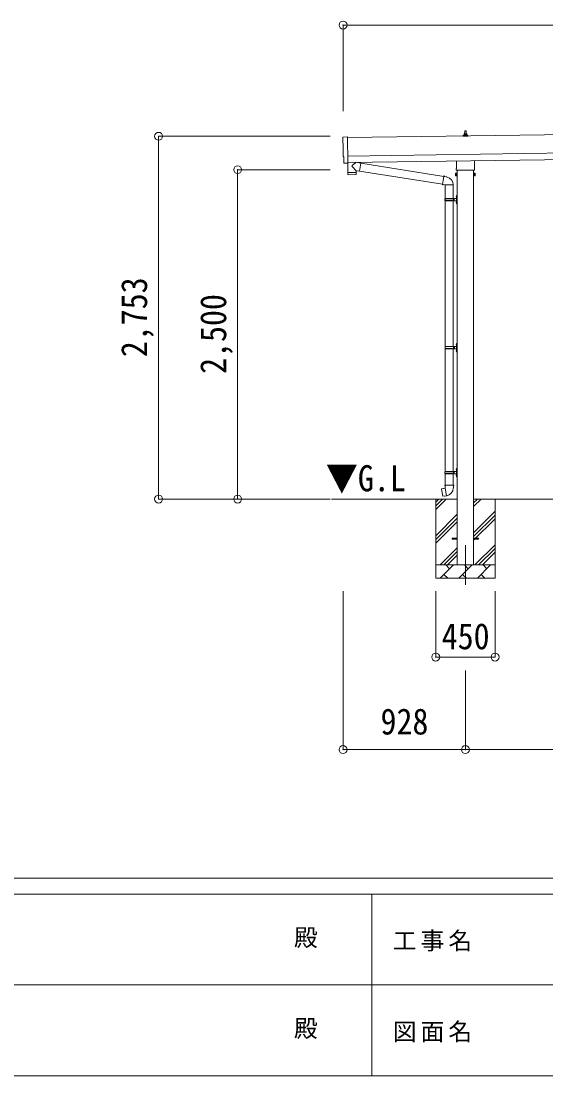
# Model space of a CAD drawing. Units: millimetres at full size, sheet at 1:60. Extents: x -16864 to 16864, y -11640 to 11640.
# Drawn here: x -3560 to 422, y -11640 to -3635 of the extents above; entities that cross this region are included whole.
import ezdxf
from ezdxf.enums import TextEntityAlignment as Align

# ---------------------------------------------------------------- set-up
doc = ezdxf.new("R2010")
doc.units = ezdxf.units.MM
doc.header["$LTSCALE"] = 60
doc.header["$PDMODE"] = 32
doc.header["$PDSIZE"] = 60
doc.linetypes.add('CHAIN1', pattern=[8, 5, -1, 1, -1])
for name, color, linetype, lineweight in [('0-1_Defpoints', 7, 'CHAIN1', 9), ('0-2_TEXT1', 4, 'Continuous', 9), ('0-3_SHAPE', 7, 'Continuous', 9), ('0-7_PARTS2', 7, 'Continuous', 9), ('0-8_TABLE1', 6, 'Continuous', 9), ('0-9_DIM1', 7, 'Continuous', 9), ('F-0', 7, 'Continuous', 9)]:
    doc.layers.add(name, color=color, linetype=linetype, lineweight=lineweight)
doc.styles.add('ＭＳ ゴシック', font='')
doc.styles.get('ＭＳ ゴシック').set_extended_font_data('MS Gothic')

msp = doc.modelspace()

# ---------------------------------------------------------------- linework, layer by layer
at = {"layer": '0-1_Defpoints'}
msp.add_line((-188.55, -7612.15), (-188.55, -7961.15), dxfattribs=at)
at = {"layer": '0-2_TEXT1'}
for p, q in [((4451.52, -4439.46), (-1083.95, -4518.54)), ((-194.24, -4492.89), (-193.52, -4469.37)), ((-192.52, -4468.39), (-183.97, -4468.39)), ((-182.97, -4469.37), (-182.24, -4492.89)), ((-206.49, -4508.39), (-206.49, -4500.68)), ((-169.99, -4508.39), (-206.49, -4508.39)), ((-206.11, -4499.89), (-170.37, -4499.89)), ((-205.73, -4499.71), (-199.01, -4498.08)), ((-198.62, -4497.89), (-177.86, -4497.89)), ((-198.24, -4497.11), (-198.24, -4492.89)), ((-197.24, -4492.89), (-179.24, -4492.89)), ((-178.24, -4497.11), (-178.24, -4492.89)), ((-170.76, -4499.71), (-177.48, -4498.08)), ((-169.99, -4508.39), (-169.99, -4500.68)), ((-1081.95, -4658.52), (4453.52, -4579.44)), ((-1081.23, -4708.52), (4454.23, -4629.44)), ((-1100.81, -4712.57), (-1107.73, -4712.3)), ((-256.85, -4752.38), (-256.85, -4696.74)), ((-120.25, -4694.79), (-120.25, -4752.38)), ((-262.55, -4790.65), (-261.79, -4789.34)), ((-262.55, -4790.65), (-262.55, -4807.65)), ((-255.55, -4794.25), (-261.79, -4794.25)), ((-258.55, -4761.15), (-258.55, -4755.65)), ((-120.61, -4764.65), (-256.48, -4764.65)), ((-251.05, -4764.65), (-251.05, -7762.15)), ((-126.05, -7762.15), (-126.05, -4764.65)), ((-121.55, -4794.25), (-115.31, -4794.25)), ((-118.55, -4755.65), (-118.55, -4761.15)), ((-114.55, -4790.65), (-115.31, -4789.34)), ((-114.55, -4790.65), (-114.55, -4807.65)), ((-262.55, -4807.65), (-261.79, -4808.97)), ((-255.55, -4804.06), (-261.79, -4804.06)), ((-255.55, -4808.97), (-261.79, -4808.97)), ((-253.05, -4808.35), (-255.55, -4808.35)), ((-124.05, -4808.35), (-121.55, -4808.35)), ((-121.55, -4804.06), (-115.31, -4804.06)), ((-121.55, -4808.97), (-115.31, -4808.97)), ((-114.55, -4807.65), (-115.31, -4808.97)), ((-288.55, -7557.65), (-251.05, -7557.65)), ((-288.55, -7566.65), (-288.55, -7557.65)), ((-288.55, -7557.65), (-251.05, -7557.65)), ((-288.55, -7566.65), (-288.55, -7557.65)), ((-288.55, -7566.65), (-251.05, -7566.65)), ((-288.55, -7566.65), (-251.05, -7566.65)), ((-126.05, -7557.65), (-88.55, -7557.65)), ((-126.05, -7557.65), (-88.55, -7557.65)), ((-126.05, -7566.65), (-88.55, -7566.65)), ((-126.05, -7566.65), (-88.55, -7566.65)), ((-88.55, -7566.65), (-88.55, -7557.65)), ((-88.55, -7566.65), (-88.55, -7557.65))]:
    msp.add_line(p, q, dxfattribs=at)
for points in [[(-1115.56, -4515.55), (-1084.02, -4513.45), (-1081.19, -4711.28)], [(-1110.61, -4709.35), (-1111.29, -4662.33), (-1111.89, -4662.34)], [(-1100.07, -4712.28), (-1099.41, -4711.64), (-1081.18, -4712.29)], [(-255.55, -4808.97), (-255.55, -4789.34), (-261.79, -4789.34)], [(-255.55, -4808.35), (-255.55, -4789.95), (-253.05, -4789.95)], [(-121.55, -4808.35), (-121.55, -4789.95), (-124.05, -4789.95)], [(-121.55, -4808.97), (-121.55, -4789.34), (-115.31, -4789.34)]]:
    msp.add_lwpolyline(points, dxfattribs=at)
for points in [[(-253.05, -4809.65), (-253.05, -4788.65), (-251.05, -4788.65), (-251.05, -4809.65)], [(-124.05, -4809.65), (-124.05, -4788.65), (-126.05, -4788.65), (-126.05, -4809.65)]]:
    msp.add_lwpolyline(points, close=True, dxfattribs=at)
for centre, radius, start, end in [((-192.52, -4469.39), 1, 90, 178.60509), ((-183.97, -4469.39), 1, 1.39491, 90), ((-205.49, -4500.68), 1, 103.62699, 180), ((-199.24, -4497.11), 1, 283.62699, 0), ((-194.16, -4493.53), 4.13, 90, 171.17633), ((-197.24, -4493.89), 1, 90, 180), ((-184.91, -4492.89), 4.83, 133.60282, 180), ((-191.57, -4492.89), 4.83, 0, 46.39718), ((-182.33, -4493.53), 4.13, 8.82367, 90), ((-179.24, -4493.89), 1, 0, 90), ((-177.24, -4497.11), 1, 180, 256.37301), ((-170.99, -4500.68), 1, 0, 76.37301), ((-258.2, -4791.79), 4.34, 145.61575, 214.38425), ((-246.31, -4799.15), 16.24, 162.41205, 197.58795), ((-254.55, -4755.65), 4, 125.09963, 180), ((-254.55, -4761.15), 4, 180, 194.47751), ((-254.55, -4761.15), 4, 194.47751, 241.04498), ((-122.55, -4761.15), 4, 298.95502, 345.52249), ((-122.55, -4755.65), 4, 0, 54.90037), ((-122.55, -4761.15), 4, 345.52249, 0), ((-130.79, -4799.15), 16.24, 342.41205, 17.58795), ((-118.89, -4791.79), 4.34, 325.61575, 34.38425), ((-258.2, -4806.51), 4.34, 145.61575, 214.38425), ((-118.89, -4806.51), 4.34, 325.61575, 34.38425)]:
    msp.add_arc(centre, radius, start, end, dxfattribs=at)
for centre, major_axis, ratio, start_param, end_param in [((-1115.36, -4518.55), (-3, -0.04), 0.99863, 4.7647489, 6.2979817), ((-5879.73, -4657.04), (4762.89, 68.04), 0.99863, 6.2686928, 6.2979817), ((-1111.95, -4657.94), (-4.41, -0.06), 0.99863, 6.2686928, 7.8539816), ((-1107.61, -4709.3), (-2.15, -2.1), 0.9974, 5.5252311, 7.0411395), ((-1100.77, -4711.57), (-0.717, -0.7), 0.9974, 0.7579542, 1.5707963)]:
    msp.add_ellipse(centre, major_axis=major_axis, ratio=ratio, start_param=start_param, end_param=end_param, dxfattribs=at)
at = {"layer": '0-3_SHAPE'}
for p, q in [((-251.05, -7262.15), (-1204.99, -7262.15)), ((-413.55, -7262.15), (-413.55, -7862.15)), ((-413.55, -7285.63), (-390.07, -7262.15)), ((-413.55, -7313.92), (-361.78, -7262.15)), ((-413.55, -7342.2), (-333.5, -7262.15)), ((1748.95, -7262.15), (-126.05, -7262.15)), ((-126.05, -7290.98), (-97.22, -7262.15)), ((-126.05, -7319.26), (-68.94, -7262.15)), ((36.45, -7262.15), (36.45, -7862.15)), ((-126.05, -7517.25), (36.45, -7354.75)), ((-413.55, -7540.19), (-251.05, -7377.69)), ((-413.55, -7568.48), (-251.05, -7405.98)), ((-413.55, -7596.76), (-251.05, -7434.26)), ((-126.05, -7545.54), (36.45, -7383.04)), ((-126.05, -7573.82), (36.45, -7411.32)), ((-380.95, -7762.15), (-251.05, -7632.25)), ((-352.66, -7762.15), (-251.05, -7660.54)), ((-116.39, -7762.15), (36.45, -7609.31)), ((-88.11, -7762.15), (36.45, -7637.59)), ((-59.82, -7762.15), (36.45, -7665.88)), ((-413.55, -7762.15), (36.45, -7762.15)), ((-379.97, -7862.15), (-279.97, -7762.15)), ((-308.52, -7790.71), (-337.08, -7762.15)), ((-324.38, -7762.15), (-251.05, -7688.82)), ((-238.55, -7862.15), (-138.55, -7762.15)), ((-167.1, -7790.71), (-195.65, -7762.15)), ((-97.13, -7862.15), (2.87, -7762.15)), ((-25.68, -7790.71), (-54.23, -7762.15)), ((-351.42, -7833.6), (-322.86, -7862.15)), ((-209.99, -7833.6), (-181.44, -7862.15)), ((-68.57, -7833.6), (-40.02, -7862.15)), ((36.45, -7862.15), (-413.55, -7862.15))]:
    msp.add_line(p, q, dxfattribs=at)
at = {"layer": '0-8_TABLE1'}
for p, q in [((-1116.55, -3664.51), (-1116.55, -4318.84)), ((10742.45, -3664.51), (-1116.55, -3664.51)), ((-2516.55, -4508.86), (-1215.85, -4508.86)), ((-2516.55, -4508.86), (-2516.55, -7262.15)), ((-1916.55, -4762.15), (-1215.85, -4762.15)), ((-1916.55, -4762.15), (-1916.55, -7262.15)), ((-2516.55, -7262.15), (-1215.85, -7262.15)), ((-1116.85, -9163.15), (-1116.85, -7961.15)), ((-413.55, -8461.15), (-413.55, -7961.15)), ((36.45, -8461.15), (36.45, -7961.15)), ((-413.55, -8461.15), (36.45, -8461.15)), ((-188.55, -9163.15), (-188.55, -8563.15)), ((-188.55, -9163.15), (-1116.85, -9163.15)), ((1811.45, -9163.15), (-188.55, -9163.15))]:
    msp.add_line(p, q, dxfattribs=at)
for p in [(-1116.55, -3664.51), (-2516.55, -4508.86), (-1916.55, -4762.15), (-2516.55, -7262.15), (-1916.55, -7262.15), (-413.55, -8461.15), (36.45, -8461.15), (-1116.85, -9163.15), (-188.55, -9163.15)]:
    msp.add_point(p, dxfattribs=at)
at = {"layer": '0-9_DIM1'}
for p, q in [((-1081.19, -4711.28), (-1081.18, -4712.29)), ((-1019.79, -4707.64), (-1047.43, -4730.15)), ((-982.16, -4711.65), (-1008, -4707.47)), ((-982.16, -4711.65), (-992.33, -4774.53)), ((-982.46, -4713.47), (-352.11, -4813.83)), ((-1080.55, -4784.51), (-1080.13, -4797.56)), ((-1019.55, -4799.65), (-1077.09, -4800.47)), ((-1076.06, -4783.45), (-1076.03, -4784.45)), ((-1016.74, -4770.59), (-1047.61, -4737.48)), ((-1021.07, -4782.67), (-1021.07, -4783.67)), ((-1016.74, -4770.59), (-992.33, -4774.53)), ((-1016.74, -4770.59), (-1016.57, -4782.6)), ((-992.03, -4772.71), (-362.53, -4872.93)), ((-362.85, -4874.75), (-357.32, -4843.38)), ((-362.85, -4874.75), (-362.46, -4877)), ((-362.85, -4874.75), (-357.7, -4875.57)), ((-362.46, -4877), (-358.89, -4877.63)), ((-358.89, -4877.63), (-357.7, -4875.57)), ((-357.7, -4875.57), (-343.1, -4877.88)), ((-351.79, -4812.02), (-357.32, -4843.38)), ((-351.79, -4812.02), (-350.65, -4810.04)), ((-350.65, -4810.04), (-347.08, -4810.66)), ((-347.08, -4810.66), (-346.67, -4813.01)), ((-343.1, -4877.88), (-340.89, -4876.9)), ((-280.59, -4877.29), (-341.78, -4877.29)), ((-341.05, -4877.29), (-341.05, -4981.29)), ((-332.16, -4815.83), (-330.47, -4817.46)), ((-330.47, -4817.46), (-328.35, -4817.91)), ((-281.05, -4877.29), (-281.05, -4981.29)), ((-256.08, -4962.14), (-255.45, -4962.14)), ((-256.08, -4962.14), (-256.08, -4970.44)), ((-255.45, -4962.14), (-255.45, -4970.44)), ((-255.45, -4962.14), (-255.05, -4962.54)), ((-255.05, -4958.29), (-252.05, -4956.79)), ((-255.05, -4958.29), (-255.05, -4990.29)), ((-255.05, -4962.54), (-255.05, -4970.04)), ((-252.05, -4956.79), (-252.05, -4990.29)), ((-252.05, -4956.79), (-251.05, -4956.79)), ((-251.05, -4956.79), (-251.05, -4990.29)), ((-344.05, -4983.29), (-293.72, -4983.29)), ((-344.05, -4997.29), (-293.72, -4997.29)), ((-343.05, -4981.29), (-257.05, -4981.29)), ((-343.05, -4981.29), (-343.05, -4983.29)), ((-343.05, -4999.29), (-343.05, -4997.29)), ((-343.05, -4999.29), (-257.05, -4999.29)), ((-341.05, -4981.07), (-341.05, -6103.15)), ((-284.05, -4981.29), (-284.05, -4985.79)), ((-284.05, -4985.79), (-282.05, -4985.79)), ((-284.05, -4999.29), (-284.05, -4994.79)), ((-284.05, -4994.79), (-282.05, -4994.79)), ((-282.05, -4985.79), (-282.05, -4990.29)), ((-282.05, -4994.79), (-282.05, -4990.29)), ((-281.05, -4981.07), (-281.05, -6103.15)), ((-276.05, -4981.29), (-276.05, -4990.29)), ((-276.05, -4985.79), (-273.05, -4985.79)), ((-276.05, -4999.29), (-276.05, -4990.29)), ((-276.05, -4994.79), (-273.05, -4994.79)), ((-273.05, -4985.79), (-273.05, -4990.29)), ((-273.05, -4994.79), (-273.05, -4990.29)), ((-257.35, -4964.14), (-255.3, -4965.14)), ((-257.35, -5012.14), (-255.3, -5013.14)), ((-256.08, -4970.44), (-255.45, -4970.44)), ((-256.08, -5010.14), (-255.45, -5010.14)), ((-256.08, -5010.14), (-256.08, -5018.44)), ((-256.08, -5018.44), (-255.45, -5018.44)), ((-255.45, -4970.44), (-255.05, -4970.04)), ((-255.45, -5010.14), (-255.45, -5018.44)), ((-255.45, -5010.14), (-255.05, -5010.54)), ((-255.45, -5018.44), (-255.05, -5018.04)), ((-255.3, -4965.14), (-254.69, -4966.29)), ((-255.3, -5013.14), (-254.69, -5014.29)), ((-255.05, -5022.29), (-255.05, -4990.29)), ((-255.05, -5010.54), (-255.05, -5018.04)), ((-255.05, -5022.29), (-252.05, -5023.79)), ((-252.05, -5023.79), (-252.05, -4990.29)), ((-252.05, -5023.79), (-251.05, -5023.79)), ((-251.05, -5023.79), (-251.05, -4990.29)), ((-256.08, -6084), (-255.45, -6084)), ((-256.08, -6084), (-256.08, -6092.3)), ((-255.45, -6084), (-255.45, -6092.3)), ((-255.45, -6084), (-255.05, -6084.4)), ((-255.05, -6080.15), (-252.05, -6078.65)), ((-255.05, -6080.15), (-255.05, -6112.15)), ((-252.05, -6078.65), (-252.05, -6112.15)), ((-252.05, -6078.65), (-251.05, -6078.65)), ((-251.05, -6078.65), (-251.05, -6112.15)), ((-341.55, -6105.15), (-291.22, -6105.15)), ((-341.55, -6119.15), (-291.22, -6119.15)), ((-341.05, -6121.15), (-341.05, -7053.15)), ((-340.55, -6103.15), (-340.55, -6105.15)), ((-340.55, -6103.15), (-257.05, -6103.15)), ((-340.55, -6121.15), (-340.55, -6119.15)), ((-340.55, -6121.15), (-257.05, -6121.15)), ((-281.55, -6103.15), (-281.55, -6107.65)), ((-281.55, -6107.65), (-279.55, -6107.65)), ((-281.55, -6121.15), (-281.55, -6116.65)), ((-281.55, -6116.65), (-279.55, -6116.65)), ((-281.05, -6121.15), (-281.05, -7053.15)), ((-279.55, -6107.65), (-279.55, -6112.15)), ((-279.55, -6116.65), (-279.55, -6112.15)), ((-273.55, -6103.15), (-273.55, -6112.15)), ((-273.55, -6107.65), (-270.55, -6107.65)), ((-273.55, -6121.15), (-273.55, -6112.15)), ((-273.55, -6116.65), (-270.55, -6116.65)), ((-270.55, -6107.65), (-270.55, -6112.15)), ((-270.55, -6116.65), (-270.55, -6112.15)), ((-257.35, -6086.01), (-255.3, -6087)), ((-257.35, -6134.01), (-255.3, -6135)), ((-256.08, -6092.3), (-255.45, -6092.3)), ((-256.08, -6132), (-255.45, -6132)), ((-256.08, -6132), (-256.08, -6140.3)), ((-256.08, -6140.3), (-255.45, -6140.3)), ((-255.45, -6092.3), (-255.05, -6091.9)), ((-255.45, -6132), (-255.45, -6140.3)), ((-255.45, -6132), (-255.05, -6132.4)), ((-255.45, -6140.3), (-255.05, -6139.9)), ((-255.3, -6087), (-254.69, -6088.15)), ((-255.3, -6135), (-254.69, -6136.15)), ((-255.05, -6084.4), (-255.05, -6091.9)), ((-255.05, -6144.15), (-255.05, -6112.15)), ((-255.05, -6132.4), (-255.05, -6139.9)), ((-255.05, -6144.15), (-252.05, -6145.65)), ((-252.05, -6145.65), (-252.05, -6112.15)), ((-252.05, -6145.65), (-251.05, -6145.65)), ((-251.05, -6145.65), (-251.05, -6112.15)), ((-257.35, -7036.01), (-255.3, -7037)), ((-256.08, -7034), (-255.45, -7034)), ((-256.08, -7034), (-256.08, -7042.3)), ((-256.08, -7042.3), (-255.45, -7042.3)), ((-255.45, -7034), (-255.45, -7042.3)), ((-255.45, -7034), (-255.05, -7034.4)), ((-255.45, -7042.3), (-255.05, -7041.9)), ((-255.3, -7037), (-254.69, -7038.15)), ((-255.05, -7030.15), (-252.05, -7028.65)), ((-255.05, -7030.15), (-255.05, -7062.15)), ((-255.05, -7034.4), (-255.05, -7041.9)), ((-252.05, -7028.65), (-252.05, -7062.15)), ((-252.05, -7028.65), (-251.05, -7028.65)), ((-251.05, -7028.65), (-251.05, -7062.15)), ((-344.05, -7055.15), (-293.72, -7055.15)), ((-344.05, -7069.15), (-293.72, -7069.15)), ((-343.05, -7053.15), (-257.05, -7053.15)), ((-343.05, -7053.15), (-343.05, -7055.15)), ((-343.05, -7071.15), (-343.05, -7069.15)), ((-343.05, -7071.15), (-257.05, -7071.15)), ((-341.05, -7071.15), (-341.05, -7156.08)), ((-284.05, -7053.15), (-284.05, -7057.65)), ((-284.05, -7057.65), (-282.05, -7057.65)), ((-284.05, -7071.15), (-284.05, -7066.65)), ((-284.05, -7066.65), (-282.05, -7066.65)), ((-282.05, -7057.65), (-282.05, -7062.15)), ((-282.05, -7066.65), (-282.05, -7062.15)), ((-281.05, -7071.15), (-281.05, -7156.08)), ((-276.05, -7053.15), (-276.05, -7062.15)), ((-276.05, -7057.65), (-273.05, -7057.65)), ((-276.05, -7071.15), (-276.05, -7062.15)), ((-276.05, -7066.65), (-273.05, -7066.65)), ((-273.05, -7057.65), (-273.05, -7062.15)), ((-273.05, -7066.65), (-273.05, -7062.15)), ((-257.35, -7084.01), (-255.3, -7085)), ((-256.08, -7082), (-255.45, -7082)), ((-256.08, -7082), (-256.08, -7090.3)), ((-256.08, -7090.3), (-255.45, -7090.3)), ((-255.45, -7082), (-255.45, -7090.3)), ((-255.45, -7082), (-255.05, -7082.4)), ((-255.45, -7090.3), (-255.05, -7089.9)), ((-255.3, -7085), (-254.69, -7086.15)), ((-255.05, -7094.15), (-255.05, -7062.15)), ((-255.05, -7082.4), (-255.05, -7089.9)), ((-255.05, -7094.15), (-252.05, -7095.65)), ((-252.05, -7095.65), (-252.05, -7062.15)), ((-252.05, -7095.65), (-251.05, -7095.65)), ((-251.05, -7095.65), (-251.05, -7062.15)), ((-369.51, -7184.53), (-370.32, -7185.7)), ((-370.32, -7185.7), (-360.7, -7240.26)), ((-341.64, -7179.28), (-369.51, -7184.53)), ((-356.77, -7181.93), (-356.98, -7182.17)), ((-342.9, -7156.08), (-345.05, -7156.86)), ((-345.05, -7156.86), (-345.05, -7160.48)), ((-345.05, -7160.48), (-342.81, -7161.3)), ((-342.9, -7156.08), (-311.05, -7156.08)), ((-342.9, -7156.08), (-342.81, -7161.3)), ((-342.81, -7161.3), (-342.55, -7176.08)), ((-342.55, -7176.08), (-341.2, -7178.08)), ((-331.28, -7236.58), (-341.42, -7179.1)), ((-341.39, -7178.28), (-341.39, -7178.99)), ((-341.2, -7178.08), (-341.23, -7178.09)), ((-279.2, -7156.08), (-311.05, -7156.08)), ((-280.86, -7178.02), (-280.93, -7180.18)), ((-279.55, -7176.08), (-280.86, -7178.02)), ((-277.05, -7160.48), (-279.29, -7161.3)), ((-279.2, -7156.08), (-277.05, -7156.86)), ((-277.05, -7156.86), (-277.05, -7160.48)), ((-346.67, -7239.17), (-346.95, -7239.02)), ((-330.98, -7237.34), (-331.22, -7236.68))]:
    msp.add_line(p, q, dxfattribs=at)
for points in [[(-1081.58, -4712.27), (-1080.56, -4783.51), (-1016.57, -4782.6)], [(-1016.59, -4796.65), (-1016.55, -4783.6), (-1080.55, -4784.51)], [(-351.79, -4812.02), (-346.67, -4813.01), (-332.16, -4815.83)], [(-257.35, -4968.44), (-255.3, -4967.44), (-254.69, -4966.29)], [(-257.35, -5016.44), (-255.3, -5015.44), (-254.69, -5014.29)], [(-257.35, -6090.3), (-255.3, -6089.3), (-254.69, -6088.15)], [(-257.35, -6138.3), (-255.3, -6137.3), (-254.69, -6136.15)], [(-257.35, -7040.3), (-255.3, -7039.3), (-254.69, -7038.15)], [(-257.35, -7088.3), (-255.3, -7087.3), (-254.69, -7086.15)], [(-354.52, -7181.71), (-354.8, -7181.56), (-356.77, -7181.93)], [(-279.2, -7156.08), (-279.29, -7161.3), (-279.55, -7176.08)], [(-331.55, -7236.48), (-359.54, -7241.08), (-360.7, -7240.26)], [(-344.49, -7238.61), (-344.7, -7238.85), (-346.67, -7239.17)]]:
    msp.add_lwpolyline(points, dxfattribs=at)
for centre, radius, start, end in [((-1077.13, -4797.47), 3, 181.81845, 270.86677), ((-1044.12, -4733.9), 5, 131.47396, 225.79244), ((-1019.59, -4796.65), 3, 270.81845, 359.81845), ((-340.89, -4876.9), 60.3, 359.62495, 78), ((-251.75, -4966.29), 6, 136.21765, 223.78235), ((-295.3, -4990.29), 49.25, 171.82876, 180.00002), ((-295.3, -4990.29), 49.25, 180.00002, 188.17127), ((-293.72, -4981.29), 2, 270, 359.99998), ((-293.72, -4999.29), 2, 0.00005, 90.00004), ((-251.75, -5014.29), 6, 136.21765, 223.78235), ((-257.05, -4979.29), 2, 270, 359.99998), ((-257.05, -5001.29), 2, 0.00005, 90.00004), ((-251.75, -6088.15), 6, 136.21765, 223.78235), ((-292.8, -6112.15), 49.25, 171.82876, 180.00002), ((-292.8, -6112.15), 49.25, 180.00002, 188.17127), ((-291.22, -6103.15), 2, 270, 359.99998), ((-291.22, -6121.15), 2, 0.00005, 90.00004), ((-251.75, -6136.15), 6, 136.21765, 223.78235), ((-257.05, -6101.15), 2, 270, 359.99998), ((-257.05, -6123.15), 2, 0.00005, 90.00004), ((-251.75, -7038.15), 6, 136.21765, 223.78235), ((-295.3, -7062.15), 49.25, 171.82876, 180.00002), ((-295.3, -7062.15), 49.25, 180.00002, 188.17127), ((-293.72, -7053.15), 2, 270, 359.99998), ((-293.72, -7071.15), 2, 0.00005, 90.00004), ((-251.75, -7086.15), 6, 136.21765, 223.78235), ((-257.05, -7051.15), 2, 270, 359.99998), ((-257.05, -7073.15), 2, 0.00005, 90.00004), ((-341.69, -7178.99), 0.3, 280.66842, 0), ((-341.19, -7178.28), 0.2, 100, 180), ((-341.2, -7178.08), 60.3, 279.96938, 358), ((-331.5, -7236.78), 0.3, 20, 99.33158), ((-330.79, -7237.27), 0.2, 200, 279.96938)]:
    msp.add_arc(centre, radius, start, end, dxfattribs=at)
at = {"layer": 'F-0', "color": 5, "lineweight": 5}
for p, q in [((-16864.12, -10140), (16015.88, -10140)), ((-16864.12, -10260), (10682.37, -10260)), ((-897.63, -10260), (-897.63, -11640)), ((-6897.63, -10950), (5402.37, -10950)), ((-16864.12, -11640), (16015.88, -11640))]:
    msp.add_line(p, q, dxfattribs=at)

# ---------------------------------------------------------------- texts
at = {"layer": '0-7_PARTS2', "style": 'ＭＳ ゴシック', "width": 0.9}
msp.add_text('▼G.L', height=197.9, dxfattribs=at).set_placement((-1247.72, -7262.44), align=Align.BOTTOM_LEFT)
at = {"layer": '0-8_TABLE1', "color": 7, "style": 'ＭＳ ゴシック', "width": 0.9}
for s, p in [('2,753', (-2544.05, -6185.51)), ('2,500', (-1944.05, -6312.15))]:
    msp.add_text(s, height=197.9, rotation=90, dxfattribs=at).set_placement(p, align=Align.BOTTOM_LEFT)
for s, p in [('450', (-368.55, -8461.15)), ('928', (-832.7, -9108.15))]:
    msp.add_text(s, height=197.9, dxfattribs=at).set_placement(p, align=Align.BOTTOM_LEFT)
at = {"layer": 'F-0', "style": 'ＭＳ ゴシック'}
for p in [(-1489.06, -10695), (-1489.06, -11385)]:
    msp.add_text('殿', height=132, dxfattribs=at).set_placement(p, align=Align.BOTTOM_LEFT)
at = {"layer": 'F-0', "char_height": 132, "attachment_point": 7, "style": 'ＭＳ ゴシック'}
for s, insert in [('\\T1.17;工事名', (-739.42, -10695)), ('\\T1.17;図面名', (-739.42, -11385))]:
    msp.add_mtext(s, dxfattribs=dict(at, insert=insert))

doc.saveas('drawing.dxf')
